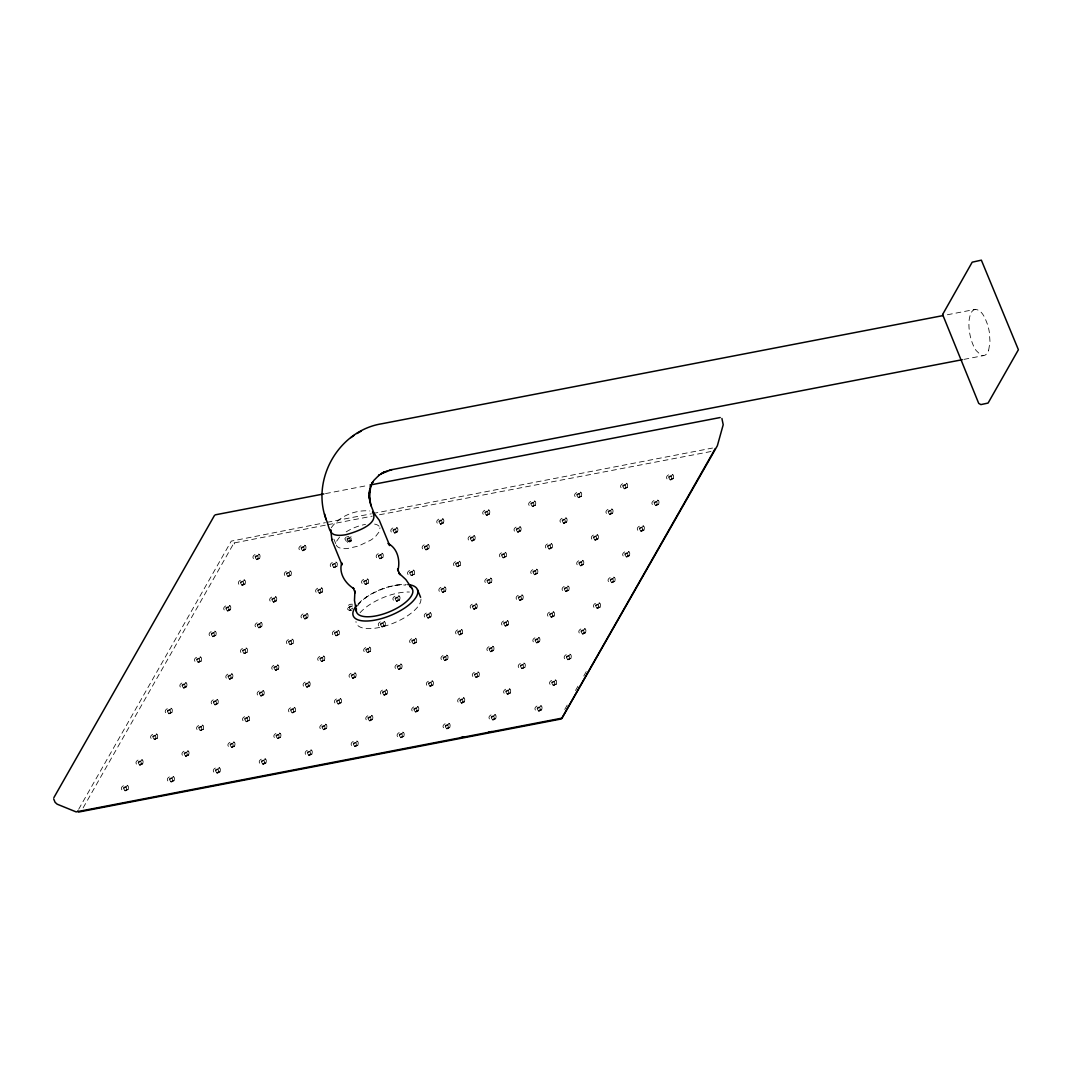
<?xml version="1.0" encoding="UTF-8"?>
<svg xmlns="http://www.w3.org/2000/svg" width="1072" height="1072" viewBox="0 0 1072 1072"><rect width="100%" height="100%" fill="white"/><g stroke="black" fill="none" stroke-linecap="round" stroke-linejoin="round"><path stroke-width="0.75" stroke-dasharray="5 3.75" d="M710.991 451.513L378.805 514.895M234.5 542.874L326.25 525.012M126.938 789.783C125.585 793.079 121.86 787.397 124.553 786.593C127.086 786.392 127.421 790.185 124.928 790.6M141.558 764.095C140.204 767.391 136.479 761.71 139.172 760.906C141.705 760.705 142.04 764.497 139.548 764.912M156.177 738.407C154.824 741.703 151.098 736.022 153.792 735.218C156.324 735.017 156.659 738.809 154.167 739.224M170.796 712.719C169.443 716.016 165.718 710.334 168.411 709.53C170.944 709.329 171.279 713.121 168.786 713.537M185.416 687.031C184.062 690.328 180.337 684.646 183.031 683.842C185.563 683.641 185.898 687.433 183.406 687.849M200.035 661.344C198.682 664.64 194.957 658.958 197.65 658.154C200.183 657.953 200.518 661.746 198.025 662.161M172.887 780.925C171.533 784.235 167.808 778.54 170.502 777.736C173.034 777.535 173.369 781.327 170.877 781.743M214.655 635.656C213.301 638.952 209.576 633.271 212.269 632.467C214.802 632.266 215.137 636.058 212.645 636.473M187.506 755.237C186.153 758.534 182.428 752.852 185.121 752.048C187.654 751.847 187.989 755.639 185.496 756.055M229.274 609.968C227.921 613.264 224.195 607.583 226.889 606.779C229.421 606.578 229.756 610.37 227.264 610.785M202.126 729.55C200.772 732.846 197.047 727.164 199.74 726.36C202.273 726.159 202.608 729.952 200.116 730.367M243.893 584.28C242.54 587.577 238.815 581.895 241.508 581.091C244.041 580.89 244.376 584.682 241.883 585.098M216.745 703.862C215.392 707.158 211.666 701.477 214.36 700.673C216.892 700.472 217.227 704.264 214.735 704.679M258.513 558.592C257.159 561.889 253.434 556.207 256.128 555.403C258.66 555.202 258.995 558.981 256.503 559.41M231.364 678.174C230.011 681.47 226.286 675.789 228.979 674.985C231.512 674.784 231.847 678.576 229.354 678.991M245.984 652.486C244.63 655.783 240.905 650.101 243.612 649.297C246.131 649.096 246.466 652.888 243.974 653.304M218.835 772.068C217.482 775.378 213.757 769.683 216.464 768.879C218.983 768.691 219.331 772.47 216.839 772.885M260.603 626.798C259.25 630.095 255.525 624.413 258.231 623.609C260.751 623.408 261.086 627.2 258.607 627.616M233.455 746.38C232.101 749.69 228.376 743.995 231.083 743.191C233.602 743.003 233.951 746.782 231.458 747.197M275.223 601.111C273.869 604.407 270.144 598.725 272.851 597.921C275.37 597.72 275.718 601.513 273.226 601.928M248.074 720.692C246.721 724.002 242.996 718.307 245.702 717.503C248.222 717.302 248.57 721.094 246.078 721.51M289.842 575.423C288.489 578.719 284.763 573.038 287.47 572.234C289.989 572.033 290.338 575.825 287.845 576.24M262.694 695.004C261.34 698.301 257.615 692.619 260.322 691.815C262.841 691.614 263.189 695.406 260.697 695.822M304.461 549.735C303.108 553.031 299.383 547.35 302.09 546.546C304.609 546.345 304.957 550.137 302.465 550.552M277.313 669.317C275.96 672.613 272.234 666.931 274.941 666.127C277.46 665.926 277.809 669.719 275.316 670.134M291.932 643.629C290.592 646.925 286.854 641.244 289.561 640.44C292.08 640.239 292.428 644.031 289.936 644.446M264.784 763.21C263.444 766.52 259.705 760.825 262.412 760.021C264.931 759.834 265.28 763.612 262.787 764.041M306.552 617.941C305.212 621.237 301.473 615.556 304.18 614.752C306.699 614.551 307.048 618.343 304.555 618.758M279.403 737.523C278.063 740.832 274.325 735.137 277.032 734.333C279.551 734.146 279.899 737.925 277.407 738.34M321.171 592.253C319.831 595.55 316.093 589.868 318.799 589.064C321.319 588.863 321.667 592.655 319.175 593.071M294.023 711.835C292.683 715.145 288.944 709.45 291.651 708.646C294.17 708.458 294.519 712.237 292.026 712.652M335.791 566.565C334.451 569.862 330.712 564.18 333.419 563.376C335.938 563.175 336.286 566.967 333.794 567.383M308.642 686.147C307.302 689.457 303.564 683.762 306.27 682.958C308.79 682.77 309.138 686.549 306.646 686.964M350.41 540.878C349.07 544.174 345.331 538.492 348.038 537.688C350.557 537.487 350.906 541.28 348.413 541.695M323.275 660.459C321.922 663.769 318.183 658.074 320.89 657.27C323.409 657.082 323.757 660.861 321.265 661.277M337.894 634.771C336.541 638.081 332.816 632.386 335.509 631.582C338.042 631.381 338.377 635.173 335.884 635.589M310.746 754.353C309.393 757.663 305.667 751.968 308.361 751.164C310.893 750.976 311.228 754.755 308.736 755.184M325.365 728.665C324.012 731.975 320.287 726.28 322.98 725.476C325.513 725.288 325.848 729.067 323.355 729.496M367.133 583.396C365.78 586.692 362.055 581.011 364.748 580.207C367.281 580.006 367.616 583.798 365.123 584.213M339.985 702.977C338.631 706.287 334.906 700.592 337.6 699.788C340.132 699.601 340.467 703.379 337.975 703.808M381.753 557.708C380.399 561.004 376.674 555.323 379.367 554.519C381.9 554.318 382.235 558.11 379.743 558.525M354.604 677.29C353.251 680.599 349.526 674.904 352.219 674.1C354.752 673.913 355.087 677.692 352.594 678.12M396.372 532.02C395.019 535.317 391.293 529.635 393.987 528.831C396.519 528.63 396.854 532.422 394.362 532.838M369.224 651.602C367.87 654.912 364.145 649.217 366.838 648.413C369.371 648.225 369.706 652.004 367.214 652.419M383.843 625.914C382.49 629.224 378.764 623.529 381.458 622.725C383.99 622.537 384.325 626.316 381.833 626.731M356.695 745.509C355.341 748.805 351.616 743.11 354.309 742.32C356.842 742.119 357.177 745.898 354.685 746.326M398.462 600.226C397.109 603.536 393.384 597.841 396.077 597.037C398.61 596.849 398.945 600.628 396.452 601.044M371.314 719.808C369.961 723.118 366.235 717.423 368.929 716.632C371.461 716.431 371.796 720.21 369.304 720.639M413.082 574.538C411.728 577.848 408.003 572.153 410.697 571.349C413.229 571.162 413.564 574.94 411.072 575.356M385.933 694.12C384.58 697.43 380.855 691.735 383.548 690.931C386.081 690.743 386.416 694.522 383.923 694.951M427.701 548.851C426.348 552.16 422.623 546.465 425.316 545.661C427.849 545.46 428.184 549.253 425.691 549.668M400.553 668.432C399.199 671.742 395.474 666.047 398.181 665.243C400.7 665.055 401.035 668.834 398.543 669.263M442.321 523.163C440.967 526.459 437.242 520.778 439.935 519.974C442.468 519.773 442.803 523.565 440.311 523.98M415.172 642.744C413.819 646.054 410.094 640.359 412.8 639.555C415.32 639.368 415.655 643.146 413.162 643.575M429.792 617.057C428.438 620.366 424.713 614.671 427.42 613.867C429.939 613.68 430.274 617.459 427.795 617.887M402.643 736.652C401.29 739.948 397.565 734.266 400.271 733.462C402.791 733.261 403.139 737.054 400.647 737.469M444.411 591.369C443.058 594.679 439.332 588.984 442.039 588.18C444.558 587.992 444.907 591.771 442.414 592.2M417.263 710.964C415.909 714.26 412.184 708.579 414.891 707.775C417.41 707.574 417.758 711.352 415.266 711.781M459.03 565.681C457.677 568.991 453.952 563.296 456.659 562.492C459.178 562.304 459.526 566.083 457.034 566.498M431.882 685.276C430.529 688.572 426.803 682.877 429.51 682.087C432.029 681.886 432.378 685.665 429.885 686.093M473.65 539.993C472.296 543.303 468.571 537.608 471.278 536.804C473.797 536.616 474.146 540.395 471.653 540.811M446.501 659.588C445.148 662.885 441.423 657.19 444.13 656.399C446.649 656.198 446.997 659.977 444.505 660.406M488.269 514.305C486.916 517.615 483.191 511.92 485.897 511.116C488.417 510.929 488.765 514.707 486.273 515.123M461.121 633.887C459.781 637.197 456.042 631.502 458.749 630.711C461.268 630.51 461.617 634.289 459.124 634.718M475.74 608.199C474.4 611.509 470.662 605.814 473.368 605.01C475.888 604.822 476.236 608.601 473.744 609.03M448.592 727.794C447.252 731.091 443.513 725.409 446.22 724.605C448.739 724.404 449.088 728.196 446.595 728.612M490.36 582.511C489.02 585.821 485.281 580.126 487.988 579.322C490.507 579.135 490.855 582.913 488.363 583.342M463.211 702.106C461.871 705.403 458.133 699.721 460.839 698.917C463.359 698.716 463.707 702.508 461.215 702.924M504.979 556.824C503.639 560.133 499.9 554.438 502.607 553.634C505.126 553.447 505.475 557.226 502.982 557.654M477.844 676.419C476.491 679.715 472.752 674.033 475.459 673.229C477.978 673.028 478.326 676.821 475.834 677.236M519.598 531.136C518.258 534.446 514.52 528.751 517.227 527.947C519.746 527.759 520.094 531.538 517.602 531.967M492.463 650.731C491.11 654.027 487.385 648.346 490.078 647.542C492.597 647.341 492.946 651.133 490.453 651.548M534.231 505.448C532.878 508.758 529.139 503.063 531.846 502.259C534.365 502.071 534.714 505.85 532.221 506.279M507.083 625.043C505.729 628.339 502.004 622.658 504.698 621.854C507.23 621.653 507.565 625.432 505.073 625.86M521.702 599.355C520.349 602.652 516.624 596.957 519.317 596.166C521.85 595.965 522.185 599.744 519.692 600.173M494.554 718.937C493.2 722.233 489.475 716.552 492.169 715.748C494.701 715.547 495.036 719.339 492.544 719.754M536.322 573.654C534.968 576.964 531.243 571.269 533.936 570.478C536.469 570.277 536.804 574.056 534.312 574.485M509.173 693.249C507.82 696.545 504.095 690.864 506.788 690.06C509.321 689.859 509.656 693.651 507.163 694.066M550.941 547.966C549.588 551.276 545.862 545.581 548.556 544.777C551.088 544.589 551.423 548.368 548.931 548.797M523.793 667.561C522.439 670.858 518.714 665.176 521.407 664.372C523.94 664.171 524.275 667.963 521.783 668.379M565.56 522.278C564.207 525.588 560.482 519.893 563.175 519.089C565.708 518.902 566.043 522.68 563.55 523.109M538.412 641.873C537.059 645.17 533.333 639.488 536.027 638.684C538.559 638.483 538.894 642.275 536.402 642.691M580.18 496.591C578.826 499.9 575.101 494.205 577.795 493.401C580.327 493.214 580.662 496.993 578.17 497.421M553.031 616.186C551.678 619.482 547.953 613.8 550.646 612.996C553.179 612.795 553.514 616.588 551.021 617.003M567.651 590.498C566.297 593.794 562.572 588.113 565.266 587.309C567.798 587.108 568.133 590.9 565.641 591.315M540.502 710.079C539.149 713.376 535.424 707.694 538.117 706.89C540.65 706.689 540.985 710.481 538.492 710.897M582.27 564.81C580.917 568.106 577.192 562.425 579.885 561.621C582.418 561.42 582.753 565.199 580.26 565.627M555.122 684.392C553.768 687.688 550.043 682.006 552.737 681.202C555.269 681.001 555.604 684.794 553.112 685.209M596.89 539.122C595.536 542.419 591.811 536.737 594.504 535.933C597.037 535.732 597.372 539.511 594.88 539.94M569.741 658.704C568.388 662 564.663 656.319 567.369 655.515C569.889 655.314 570.224 659.106 567.731 659.521M611.509 513.434C610.156 516.731 606.43 511.036 609.124 510.245C611.656 510.044 611.991 513.823 609.499 514.252M584.361 633.016C583.007 636.312 579.282 630.631 581.989 629.827C584.508 629.626 584.843 633.418 582.351 633.833M626.128 487.733C624.775 491.043 621.05 485.348 623.757 484.557C626.276 484.356 626.611 488.135 624.118 488.564M598.98 607.328C597.627 610.625 593.901 604.943 596.608 604.139C599.127 603.938 599.462 607.73 596.983 608.146M613.599 581.64C612.246 584.937 608.521 579.255 611.228 578.451C613.747 578.25 614.095 582.042 611.603 582.458M628.219 555.953C626.865 559.249 623.14 553.567 625.847 552.763C628.366 552.562 628.715 556.355 626.222 556.77M642.838 530.265C641.485 533.561 637.76 527.88 640.466 527.076C642.986 526.875 643.334 530.667 640.842 531.082M657.458 504.577C656.104 507.873 652.379 502.192 655.086 501.388C657.605 501.187 657.953 504.979 655.461 505.394M672.077 478.889C670.737 482.186 666.998 476.504 669.705 475.7C672.224 475.499 672.573 479.278 670.08 479.707M234.406 543.973L234.165 542.847M128.037 789.582C131.24 780.55 115.227 787.156 124.044 791.337L128.037 789.582L124.955 789.729L124.044 791.337M142.67 763.894C145.859 754.862 129.846 761.468 138.663 765.649L142.67 763.894L139.588 764.041L138.663 765.649M157.289 738.206C160.478 729.174 144.465 735.781 153.283 739.961L157.289 738.206L154.207 738.353L153.283 739.961M171.909 712.518C175.098 703.487 159.085 710.093 167.902 714.274L171.909 712.518L168.827 712.666L167.902 714.274M186.528 686.83C189.717 677.799 173.704 684.405 182.535 688.586L186.528 686.83L183.446 686.978L182.535 688.586M201.147 661.143C204.337 652.098 188.324 658.717 197.154 662.898L201.147 661.143L198.065 661.29L197.154 662.898M173.999 780.724C177.188 771.693 161.175 778.299 170.006 782.48L173.999 780.724L170.917 780.885L170.006 782.48M215.767 635.455C218.956 626.41 202.943 633.029 211.774 637.21L215.767 635.455L212.685 635.602L211.774 637.21M188.618 755.036C191.821 746.005 175.795 752.611 184.625 756.792L188.618 755.036L185.536 755.197L184.625 756.792M230.386 609.767C233.575 600.722 217.562 607.342 226.393 611.522L230.386 609.767L227.304 609.914L226.393 611.522M203.238 729.349C206.44 720.317 190.414 726.923 199.245 731.104L203.238 729.349L200.156 729.509L199.245 731.104M245.006 584.079C248.208 575.034 232.182 581.654 241.012 585.835L245.006 584.079L241.924 584.227L241.012 585.835M217.857 703.661C221.06 694.629 205.033 701.235 213.864 705.416L217.857 703.661L214.775 703.808L213.864 705.416M259.625 558.391C262.828 549.346 246.801 555.966 255.632 560.147L259.625 558.391L256.543 558.539L255.632 560.147M232.477 677.973C235.679 668.941 219.653 675.548 228.483 679.728L232.477 677.973L229.395 678.12L228.483 679.728M247.096 652.285C250.299 643.254 234.286 649.86 243.103 654.041L247.096 652.285L244.014 652.433L243.103 654.041M219.948 771.867C223.15 762.835 207.137 769.455 215.954 773.622L219.948 771.867L216.866 772.028L215.954 773.622M261.715 626.597C264.918 617.566 248.905 624.172 257.722 628.353L261.715 626.597L258.633 626.745L257.722 628.353M234.567 746.179C237.77 737.147 221.757 743.767 230.574 747.934L234.567 746.179L231.485 746.34L230.574 747.934M276.335 600.91C279.537 591.878 263.524 598.484 272.342 602.665L276.335 600.91L273.253 601.057L272.342 602.665M249.186 720.491C252.389 711.46 236.376 718.079 245.193 722.247L249.186 720.491L246.104 720.652L245.193 722.247M290.954 575.222C294.157 566.177 278.144 572.796 286.961 576.977L290.954 575.222L287.872 575.369L286.961 576.977M263.806 694.803C267.008 685.772 250.995 692.378 259.813 696.559L263.806 694.803L260.724 694.964L259.813 696.559M305.574 549.534C308.776 540.489 292.763 547.109 301.58 551.289L305.574 549.534L302.492 549.681L301.58 551.289M278.425 669.116C281.628 660.084 265.615 666.69 274.432 670.871L278.425 669.116L275.343 669.276L274.432 670.871M293.045 643.428C296.247 634.396 280.234 641.002 289.051 645.183L293.045 643.428L289.963 643.589L289.051 645.183M265.896 763.009C269.099 753.978 253.086 760.597 261.903 764.765L265.896 763.009L262.814 763.17L261.903 764.765M307.664 617.74C310.867 608.708 294.854 615.315 303.671 619.495L307.664 617.74L304.582 617.887L303.671 619.495M280.516 737.322C283.718 728.29 267.705 734.91 276.522 739.077L280.516 737.322L277.434 737.482L276.522 739.077M322.283 592.052C325.486 583.021 309.473 589.627 318.29 593.808L322.283 592.052L319.201 592.2L318.29 593.808M295.135 711.634C298.338 702.602 282.325 709.222 291.142 713.389L295.135 711.634L292.053 711.795L291.142 713.389M336.903 566.364C340.105 557.333 324.092 563.939 332.91 568.12L336.903 566.364L333.821 566.512L332.91 568.12M309.754 685.946C312.957 676.914 296.944 683.534 305.761 687.701L309.754 685.946L306.672 686.107L305.761 687.701M345.975 537.3L344.782 538.814L346.765 541.909L348.4 542.539L351.281 541.199L350.852 536.214L346.725 536.844M324.374 660.258C327.576 651.227 311.563 657.846 320.381 662.014L324.374 660.258L321.292 660.419L320.381 662.014M338.993 634.57C342.196 625.539 326.183 632.158 335 636.326L338.993 634.57L335.911 634.731L335 636.326M311.858 754.152C315.047 745.12 299.034 751.74 307.852 755.921L311.858 754.152L308.776 754.313L307.852 755.921M326.478 728.464C329.667 719.433 313.654 726.052 322.471 730.233L326.478 728.464L323.396 728.625L322.471 730.233M368.245 583.195C371.435 574.163 355.422 580.769 364.239 584.95L368.245 583.195L365.163 583.356L364.239 584.95M341.097 702.776C344.286 693.745 328.273 700.364 337.09 704.545L341.097 702.776L338.015 702.937L337.09 704.545M382.865 557.507C386.054 548.475 370.041 555.082 378.858 559.262L382.865 557.507L379.783 557.668L378.858 559.262M355.716 677.089C358.906 668.057 342.893 674.677 351.723 678.844L355.716 677.089L352.634 677.249L351.723 678.844M397.484 531.819C400.673 522.788 384.66 529.394 393.491 533.575L397.484 531.819L394.402 531.967L393.491 533.575M370.336 651.401C373.525 642.369 357.512 648.989 366.343 653.156L370.336 651.401L367.254 651.562L366.343 653.156M384.955 625.713C388.144 616.681 372.131 623.301 380.962 627.468L384.955 625.713L381.873 625.874L380.962 627.468M357.807 745.308C361.009 736.263 344.983 742.883 353.814 747.063L357.807 745.308L354.725 745.455L353.814 747.063M399.575 600.025C402.777 590.994 386.751 597.613 395.581 601.781L399.575 600.025L396.493 600.186L395.581 601.781M372.426 719.62C375.629 710.575 359.602 717.195 368.433 721.376L372.426 719.62L369.344 719.768L368.433 721.376M414.194 574.337C417.397 565.306 401.37 571.925 410.201 576.093L414.194 574.337L411.112 574.498L410.201 576.093M387.046 693.932C390.248 684.887 374.222 691.507 383.052 695.688L387.046 693.932L383.964 694.08L383.052 695.688M428.813 548.65C432.016 539.618 415.99 546.238 424.82 550.405L428.813 548.65L425.731 548.81L424.82 550.405M401.665 668.231C404.868 659.2 388.841 665.819 397.672 670L401.665 668.231L398.583 668.392L397.672 670M443.433 522.962C446.635 513.93 430.609 520.536 439.44 524.717L443.433 522.962L440.351 523.123L439.44 524.717M416.284 642.543C419.487 633.512 403.474 640.131 412.291 644.312L416.284 642.543L413.202 642.704L412.291 644.312M430.904 616.856C434.106 607.824 418.093 614.444 426.911 618.624L430.904 616.856L427.822 617.016L426.911 618.624M403.755 736.451C406.958 727.406 390.945 734.025 399.762 738.206L403.755 736.451L400.673 736.598L399.762 738.206M445.523 591.168C448.726 582.136 432.713 588.756 441.53 592.923L445.523 591.168L442.441 591.329L441.53 592.923M418.375 710.763C421.577 701.718 405.564 708.337 414.382 712.518L418.375 710.763L415.293 710.91L414.382 712.518M460.143 565.48C463.345 556.448 447.332 563.068 456.149 567.235L460.143 565.48L457.061 565.641L456.149 567.235M432.994 685.075C436.197 676.03 420.184 682.65 429.001 686.83L432.994 685.075L429.912 685.222L429.001 686.83M474.762 539.792C477.965 530.761 461.952 537.38 470.769 541.548L474.762 539.792L471.68 539.953L470.769 541.548M447.614 659.387C450.816 650.342 434.803 656.962 443.62 661.143L447.614 659.387L444.532 659.535L443.62 661.143M489.381 514.104C492.584 505.073 476.571 511.692 485.388 515.86L489.381 514.104L486.299 514.265L485.388 515.86M462.233 633.699C465.436 624.654 449.423 631.274 458.24 635.455L462.233 633.699L459.151 633.847L458.24 635.455M476.852 608.012C480.055 598.967 464.042 605.586 472.859 609.767L476.852 608.012L473.77 608.159L472.859 609.767M449.704 727.593C452.907 718.548 436.894 725.168 445.711 729.349L449.704 727.593L446.622 727.741L445.711 729.349M491.472 582.31C494.674 573.279 478.661 579.898 487.479 584.079L491.472 582.31L488.39 582.471L487.479 584.079M464.323 701.905C467.526 692.86 451.513 699.48 460.33 703.661L464.323 701.905L461.241 702.053L460.33 703.661M506.091 556.623C509.294 547.591 493.281 554.211 502.098 558.391L506.091 556.623L503.009 556.783L502.098 558.391M478.943 676.218C482.145 667.173 466.132 673.792 474.95 677.973L478.943 676.218L475.861 676.365L474.95 677.973M520.711 530.935C523.913 521.903 507.9 528.523 516.717 532.704L520.711 530.935L517.629 531.096L516.717 532.704M493.562 650.53C496.765 641.485 480.752 648.104 489.569 652.285L493.562 650.53L490.48 650.677L489.569 652.285M535.33 505.247C538.533 496.215 522.52 502.835 531.337 507.002L535.33 505.247L532.248 505.408L531.337 507.002M508.182 624.842C511.384 615.797 495.371 622.417 504.188 626.597L508.182 624.842L505.1 624.989L504.188 626.597M522.814 599.154C526.004 590.109 509.991 596.729 518.808 600.91L522.814 599.154L519.732 599.302L518.808 600.91M495.666 718.736C498.855 709.704 482.842 716.31 491.659 720.491L495.666 718.736L492.584 718.883L491.659 720.491M537.434 573.466C540.623 564.421 524.61 571.041 533.427 575.222L537.434 573.466L534.352 573.614L533.427 575.222M510.285 693.048C513.475 684.016 497.462 690.623 506.292 694.803L510.285 693.048L507.203 693.195L506.292 694.803M552.053 547.779C555.242 538.734 539.229 545.353 548.047 549.534L552.053 547.779L548.971 547.926L548.047 549.534M524.905 667.36C528.094 658.329 512.081 664.935 520.912 669.116L524.905 667.36L521.823 667.508L520.912 669.116M566.673 522.077C569.862 513.046 553.849 519.665 562.679 523.846L566.673 522.077L563.591 522.238L562.679 523.846M539.524 641.672C542.713 632.627 526.7 639.247 535.531 643.428L539.524 641.672L536.442 641.82L535.531 643.428M581.292 496.39C584.481 487.358 568.468 493.978 577.299 498.158L581.292 496.39L578.21 496.55L577.299 498.158M554.144 615.985C557.333 606.94 541.32 613.559 550.15 617.74L554.144 615.985L551.062 616.132L550.15 617.74M568.763 590.297C571.966 581.252 555.939 587.871 564.77 592.052L568.763 590.297L565.681 590.444L564.77 592.052M541.615 709.878C544.817 700.847 528.791 707.453 537.621 711.634L541.615 709.878L538.533 710.039L537.621 711.634M583.382 564.609C586.585 555.564 570.559 562.184 579.389 566.364L583.382 564.609L580.3 564.756L579.389 566.364M556.234 684.191C559.437 675.159 543.41 681.765 552.241 685.946L556.234 684.191L553.152 684.338L552.241 685.946M598.002 538.921C601.204 529.876 585.178 536.496 594.009 540.677L598.002 538.921L594.92 539.069L594.009 540.677M570.853 658.503C574.056 649.471 558.03 656.077 566.86 660.258L570.853 658.503L567.771 658.65L566.86 660.258M612.621 513.233C615.824 504.188 599.797 510.808 608.628 514.989L612.621 513.233L609.539 513.381L608.628 514.989M585.473 632.815C588.675 623.783 572.662 630.39 581.48 634.57L585.473 632.815L582.391 632.962L581.48 634.57M627.241 487.546C630.443 478.501 614.43 485.12 623.247 489.301L627.241 487.546L624.159 487.693L623.247 489.301M600.092 607.127C603.295 598.096 587.282 604.702 596.099 608.883L600.092 607.127L597.01 607.275L596.099 608.883M614.712 581.439C617.914 572.408 601.901 579.014 610.718 583.195L614.712 581.439L611.63 581.587L610.718 583.195M629.331 555.752C632.534 546.707 616.521 553.326 625.338 557.507L629.331 555.752L626.249 555.899L625.338 557.507M643.95 530.064C647.153 521.019 631.14 527.638 639.957 531.819L643.95 530.064L640.868 530.211L639.957 531.819M658.57 504.376C661.772 495.331 645.759 501.951 654.577 506.131L658.57 504.376L655.488 504.523L654.577 506.131M673.189 478.688C676.392 469.643 660.379 476.263 669.196 480.444L673.189 478.688L670.107 478.836L669.196 480.444M988.665 350.155L990.005 341.981L989.349 332.293A22.767 9.447 79.1 0 0 987.392 324.146C985.168 318.491 982.461 310.13 975.399 309.352L944.164 315.369M127.622 785.588L124.473 788.081L121.297 787.719M142.241 759.901L139.092 762.393L135.916 762.031M156.86 734.213L153.711 736.705L150.536 736.343M171.48 708.525L168.331 711.004L165.155 710.656M186.099 682.824L182.95 685.316L179.774 684.968M200.719 657.136L197.57 659.628L194.394 659.28M215.338 631.448L212.189 633.941L209.027 633.592M173.57 776.731L170.421 779.223L167.259 778.862M229.957 605.76L226.808 608.253L223.646 607.904M188.19 751.043L185.041 753.536L181.878 753.174M244.577 580.073L241.428 582.565L238.265 582.217M202.809 725.355L199.66 727.848L196.498 727.486M259.196 554.385L256.047 556.877L252.885 556.529M217.428 699.668L214.279 702.16L211.117 701.798M232.048 673.98L228.899 676.472L225.736 676.11M246.667 648.292L243.518 650.784L240.356 650.423M261.287 622.604L258.138 625.083L254.975 624.735M219.519 767.874L216.37 770.366L213.207 770.004M275.906 596.903L272.757 599.395L269.595 599.047M234.138 742.186L231.003 744.678L227.827 744.316M290.525 571.215L287.39 573.708L284.214 573.359M248.758 716.498L245.622 718.99L242.446 718.629M305.145 545.527L302.009 548.02L298.833 547.671M263.377 690.81L260.241 693.303L257.066 692.941M277.996 665.122L274.861 667.615L271.685 667.253M292.616 639.435L289.48 641.927L286.304 641.565M307.235 613.747L304.1 616.239L300.924 615.877M265.467 759.016L262.332 761.509L259.156 761.147M321.868 588.059L318.719 590.551L315.543 590.19M280.1 733.328L276.951 735.821L273.775 735.459M336.487 562.371L333.338 564.864L330.163 564.502M294.72 707.641L291.571 710.133L288.395 709.771M351.107 536.683L347.958 539.162L344.782 538.814M309.339 681.953L306.19 684.445L303.014 684.083M323.958 656.265L320.809 658.757L317.634 658.396M338.578 630.577L335.429 633.07L332.253 632.708M351.455 610.531L349.619 610.638C344.3 608.266 348.387 603.442 352.487 604.246M311.429 750.159L308.28 752.651L305.105 752.303M367.817 579.202L364.668 581.694L361.492 581.332M326.049 724.471L322.9 726.963L319.724 726.615M382.436 553.514L379.287 556.006L376.111 555.644M340.668 698.783L337.519 701.276L334.343 700.927M397.055 527.826L393.906 530.318L390.731 529.957M355.288 673.095L352.139 675.588L348.963 675.226M369.907 647.408L366.758 649.9L363.582 649.538M384.526 621.72L381.377 624.212L378.215 623.85M399.146 596.032L395.997 598.524L392.834 598.163M357.378 741.301L354.229 743.794L351.067 743.445M413.765 570.344L410.616 572.837L407.454 572.475M371.997 715.614L368.848 718.106L365.686 717.758M428.385 544.656L425.236 547.149L422.073 546.787M386.617 689.926L383.468 692.418L380.305 692.07M443.004 518.969L439.855 521.461L436.693 521.099M401.236 664.238L398.087 666.73L394.925 666.382M415.856 638.55L412.707 641.043L409.544 640.694M430.475 612.862L427.326 615.355L424.164 615.006M445.094 587.175L441.945 589.667L438.783 589.305M403.327 732.444L400.191 734.936L397.015 734.588M459.714 561.487L456.578 563.979L453.402 563.617M417.946 706.756L414.81 709.249L411.635 708.9M474.333 535.799L471.198 538.291L468.022 537.93M432.565 681.068L429.43 683.561L426.254 683.212M488.953 510.111L485.817 512.604L482.641 512.242M447.185 655.381L444.049 657.873L440.873 657.525M461.804 629.693L458.669 632.185L455.493 631.837M476.424 604.005L473.288 606.497L470.112 606.149M491.056 578.317L487.907 580.81L484.732 580.461M449.289 723.587L446.14 726.079L442.964 725.731M505.676 552.629L502.527 555.122L499.351 554.773M463.908 697.899L460.759 700.391L457.583 700.043M520.295 526.942L517.146 529.434L513.97 529.086M478.527 672.211L475.378 674.703L472.203 674.355M534.915 501.254L531.766 503.746L528.59 503.384M493.147 646.523L489.998 649.016L486.822 648.667M507.766 620.835L504.617 623.328L501.441 622.979M522.386 595.148L519.237 597.64L516.061 597.292M537.005 569.46L533.856 571.952L530.68 571.604M495.237 714.743L492.088 717.235L488.912 716.873M551.624 543.772L548.475 546.264L545.3 545.916M509.857 689.055L506.708 691.534L503.532 691.185M566.244 518.084L563.095 520.577L559.919 520.228M524.476 663.354L521.327 665.846L518.151 665.498M580.863 492.396L577.714 494.889L574.538 494.54M539.095 637.666L535.946 640.158L532.771 639.81M553.715 611.978L550.566 614.47L547.403 614.122M568.334 586.29L565.185 588.783L562.023 588.434M582.954 560.602L579.805 563.095L576.642 562.746M541.186 705.885L538.037 708.378L534.874 708.016M597.573 534.915L594.424 537.407L591.262 537.059M555.805 680.197L552.656 682.69L549.494 682.328M612.192 509.227L609.043 511.719L605.881 511.371M570.425 654.51L567.276 657.002L564.113 656.64M626.812 483.539L623.663 486.031L620.5 485.683M585.044 628.822L581.895 631.314L578.733 630.952M599.663 603.134L596.514 605.613L593.352 605.265M614.283 577.433L611.147 579.925L607.971 579.577M628.902 551.745L625.767 554.237L622.591 553.889M643.522 526.057L640.386 528.55L637.21 528.201M658.141 500.369L655.005 502.862L651.83 502.513M672.76 474.682L669.625 477.174L666.449 476.826M125.625 786.66L123.602 787.397M140.258 760.973L138.221 761.71M154.877 735.285L152.84 736.022M169.497 709.597L167.46 710.334M184.116 683.909L182.079 684.646M198.735 658.221L196.699 658.958M213.355 632.534L211.318 633.271M227.974 606.846L225.937 607.583M242.594 581.158L240.557 581.895M171.587 777.803L169.55 778.54M257.213 555.47L255.176 556.207M186.206 752.115L184.17 752.852M200.826 726.427L198.789 727.164M215.445 700.74L213.408 701.477M230.065 675.052L228.028 675.789M244.684 649.364L242.647 650.101M259.303 623.676L257.267 624.413M273.923 597.988L271.886 598.725M288.542 572.301L286.505 573.038M303.162 546.613L301.125 547.35M217.536 768.946L215.499 769.696M232.155 743.258L230.118 744.008M246.774 717.57L244.738 718.307M261.394 691.882L259.357 692.619M276.013 666.194L273.976 666.931M290.633 640.507L288.596 641.244M305.252 614.819L303.229 615.556M319.871 589.131L317.848 589.868M334.491 563.443L332.467 564.18M349.11 537.755L347.087 538.492M263.484 760.088L261.461 760.839M278.104 734.4L276.08 735.151M292.723 708.713L290.7 709.463M307.342 683.025L305.319 683.775M321.962 657.337L319.938 658.087M336.581 631.649L334.558 632.386M351.04 610.129C346.149 607.569 352.407 602.558 352.514 609.084M351.214 605.961L349.177 606.698M365.833 580.274L363.797 581.011M380.453 554.586L378.416 555.323M309.446 751.244L307.409 751.981M395.072 528.898L393.035 529.635M324.066 725.556L322.029 726.293M338.685 699.869L336.648 700.606M353.304 674.167L351.268 674.918M367.924 648.48L365.887 649.23M382.543 622.792L380.506 623.542M397.163 597.104L395.126 597.854M411.782 571.416L409.745 572.167M426.401 545.728L424.365 546.465M355.395 742.387L353.358 743.124M441.021 520.041L438.984 520.778M370.014 716.699L367.977 717.436M384.634 691.011L382.597 691.748M399.253 665.323L397.216 666.06M413.872 639.636L411.836 640.373M428.492 613.948L426.455 614.685M443.111 588.247L441.074 588.997M457.731 562.559L455.694 563.309M472.35 536.871L470.313 537.621M486.969 511.183L484.933 511.934M401.343 733.529L399.307 734.266M415.963 707.842L413.926 708.579M430.582 682.154L428.545 682.891M445.202 656.466L443.165 657.203M459.821 630.778L457.784 631.515M474.44 605.09L472.417 605.827M489.06 579.403L487.036 580.14M503.679 553.715L501.656 554.452M518.299 528.027L516.275 528.764M447.292 724.672L445.269 725.409M532.918 502.326L530.895 503.076M461.911 698.984L459.888 699.721M476.531 673.296L474.507 674.033M491.15 647.609L489.127 648.346M505.77 621.921L503.746 622.658M520.402 596.233L518.366 596.97M535.022 570.545L532.985 571.282M549.641 544.857L547.604 545.594M564.261 519.17L562.224 519.907M578.88 493.482L576.843 494.219M493.254 715.815L491.217 716.552M507.873 690.127L505.837 690.864M522.493 664.439L520.456 665.176M537.112 638.751L535.075 639.488M551.732 613.063L549.695 613.8M566.351 587.376L564.314 588.113M580.97 561.688L578.934 562.425M595.59 536L593.553 536.737M610.209 510.312L608.172 511.049M624.829 484.624L622.792 485.361M539.203 706.957L537.166 707.694M553.822 681.269L551.785 682.006M568.441 655.582L566.405 656.319M583.061 629.894L581.024 630.631M597.68 604.206L595.643 604.943M612.3 578.518L610.263 579.255M626.919 552.83L624.882 553.567M641.538 527.143L639.502 527.88M656.158 501.455L654.121 502.192M670.777 475.767L668.74 476.504M331.261 527.759C339.569 515.94 355.609 509.602 369.84 510.955M78.658 809.28L231.271 541.119L325.379 522.654M83.12 807.886L234.058 542.834M564.743 709.463L568.053 703.634M575.503 690.542L578.813 684.727M583.784 675.99L587.094 670.174M339.556 537.112L336.715 541.052L336.099 544.214M352.675 605.854L349.083 607.636L346.872 607.02M365.07 598.055L366.919 596.756M351.576 608.588L349.619 610.638M975.399 309.352L973.537 310.009A23.49 9.755 79.1 0 0 969.972 315.811L969.249 319.255A23.49 9.755 79.1 0 0 970.374 336.568L971.594 340.923A23.49 9.755 79.1 0 0 976.163 350.571L980.934 355.087A23.49 9.755 79.1 0 0 988.665 350.155M963.916 359.388L983.6 355.596M325.513 493.602L368.272 485.361M327.014 522.332L371.314 513.796M372.949 513.475L712.532 448.042M327.898 524.704L372.239 516.155M394.898 585.433L397.203 585.057M379.073 526.164L377.371 524.945A23.49 9.326 -22.3 0 0 373.954 524.007M351.522 540.677L348.44 540.824L347.529 542.432M336.327 545.058L336.769 545.916A23.49 9.326 -22.3 0 0 340.507 548.154L341.821 548.422A22.512 8.938 -22.3 0 0 347.449 548.542L358.517 546.05L370.671 540.181A22.512 8.938 -22.3 0 0 375.803 536.188L379.461 531.444L379.97 527.772M333.901 539.149L335.71 543.584M346.202 531.859A23.49 9.326 -22.3 0 1 365.565 524.369M420.961 599.101A34.666 13.762 -22.3 0 1 389.096 624.788A34.666 13.762 -22.3 0 1 355.971 621.532M360.018 612.795A34.666 13.762 -22.3 0 1 409.424 592.039M357.981 604.005A34.666 13.762 -22.3 0 1 406.301 584.441M357.592 606.015A30.19 11.993 -22.3 0 1 405.484 585.165"/><path stroke-width="1.5" d="M341.767 563.564L342.035 564.89L331.918 540.208L330.712 529.528M341.794 562.84C338.417 573.064 345.372 583.543 353.921 588.675L353.465 588.193M77.76 811.008L78.805 812.027L561.393 718.95L715.252 448.592M962.281 359.71L391.481 469.724L381.029 473.824L383.454 472.457L378.604 475.499L379.18 475.084L373.806 480.43L370.912 485.589L372.654 482.052L370.403 487.09L371.368 484.504M370.403 487.09L370.711 486.273L369.317 497.931L369.25 493.12L369.773 500.919L369.197 496.323L371.059 505.823L370.028 502.219M53.881 797.608L214.507 515.377M942.516 315.691L381.873 423.748C338.846 430.542 310.88 479.144 326.21 519.746C328.796 524.757 328.729 534.124 335.871 535.035C339.208 535.665 342.651 535.276 345.961 534.673C354.765 532.328 380.104 524.355 372.52 512.001M353.934 435.446L350.852 437.657M356.976 433.53L361.331 431.051M385.103 471.734L383.2 472.578L387.086 470.97M389.109 470.3L392.084 469.563M215.325 514.828L323.865 493.911M369.92 485.04L720.196 417.531M460.786 737.509L464.069 736.879M488.698 732.136L491.981 731.506M387.97 543.437C397.886 548.382 400.432 560.964 397.846 570.894L397.618 568.964L399.95 574.659L398.864 573.078L405.859 579.563L412.224 588.783M388.56 543.906L389.712 545.581L379.3 520.295L373.793 513.073M353.103 587.657L355.167 592.789L354.939 590.86L354.47 600.36L356.373 611.388M53.694 798.935L55.087 802.325L57.178 804.188L76.112 811.893L562.05 718.119L717.356 445.751L723.211 424.74L721.912 418.469M417.477 589.707L420.599 597.305M374.45 514.265L370.791 504.939M324.561 513.89L326.21 519.746M330.873 531.766L330.632 530.546M331.65 538.868L331.73 539.551M407.883 584.548A34.666 13.762 -22.3 0 1 410.643 603.429A34.666 13.762 -22.3 0 1 367.227 621.01A34.666 13.762 -22.3 0 1 356.896 605.198M409.705 586.478A30.19 11.993 -22.3 0 1 389.712 611.67A30.19 11.993 -22.3 0 1 356.44 608.856M369.545 490.628L369.304 493.254L370.054 488.323L369.572 490.52M942.61 314.498L978.723 403.407L980.893 404.6L988.089 403.059L1018.4 349.74L981.362 260.161L972.197 262.184L942.61 314.498"/></g></svg>
